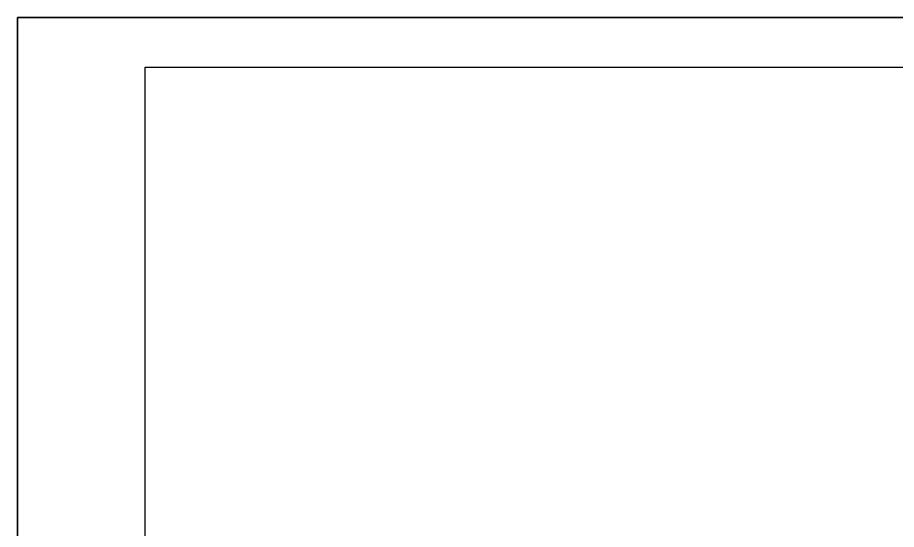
# Model space of a CAD drawing. Header units: millimetres. Extents: x 505 to 1346, y 20403 to 20997.
# Drawn here: x 505.1 to 675.3, y 20897.8 to 20996.8 of the extents above; entities that cross this region are included whole.
import ezdxf

# ---------------------------------------------------------------- set-up
doc = ezdxf.new("R2010")
doc.units = ezdxf.units.MM

# ---------------------------------------------------------------- blocks, each defined once
blk = doc.blocks.new('Unknown-110200292-1058')
at = {"color": 5, "linetype": 'Continuous'}
for p, q in [((1346.07, 20996.85), (505.07, 20996.85)), ((505.07, 20996.85), (505.07, 20402.85))]:
    blk.add_line(p, q, dxfattribs=at)
blk = doc.blocks.new('FORMATO_DET_A1-110200292-76346')
at = {"color": 2, "linetype": 'Continuous', "true_color": 0xffff00}
for p, q in [((505.07, 20403.05), (505.07, 20996.85)), ((505.07, 20996.85), (1346.07, 20996.85))]:
    blk.add_line(p, q, dxfattribs=at)
at = {"color": 1, "linetype": 'Continuous', "true_color": 0xff0000}
for p, q in [((529.8, 20412.67), (529.8, 20987.23)), ((529.8, 20987.23), (1336.45, 20987.23))]:
    blk.add_line(p, q, dxfattribs=at)

msp = doc.modelspace()

# ---------------------------------------------------------------- block references
for name in ['Unknown-110200292-1058', 'FORMATO_DET_A1-110200292-76346']:
    msp.add_blockref(name, (0, 0))

doc.saveas('drawing.dxf')
